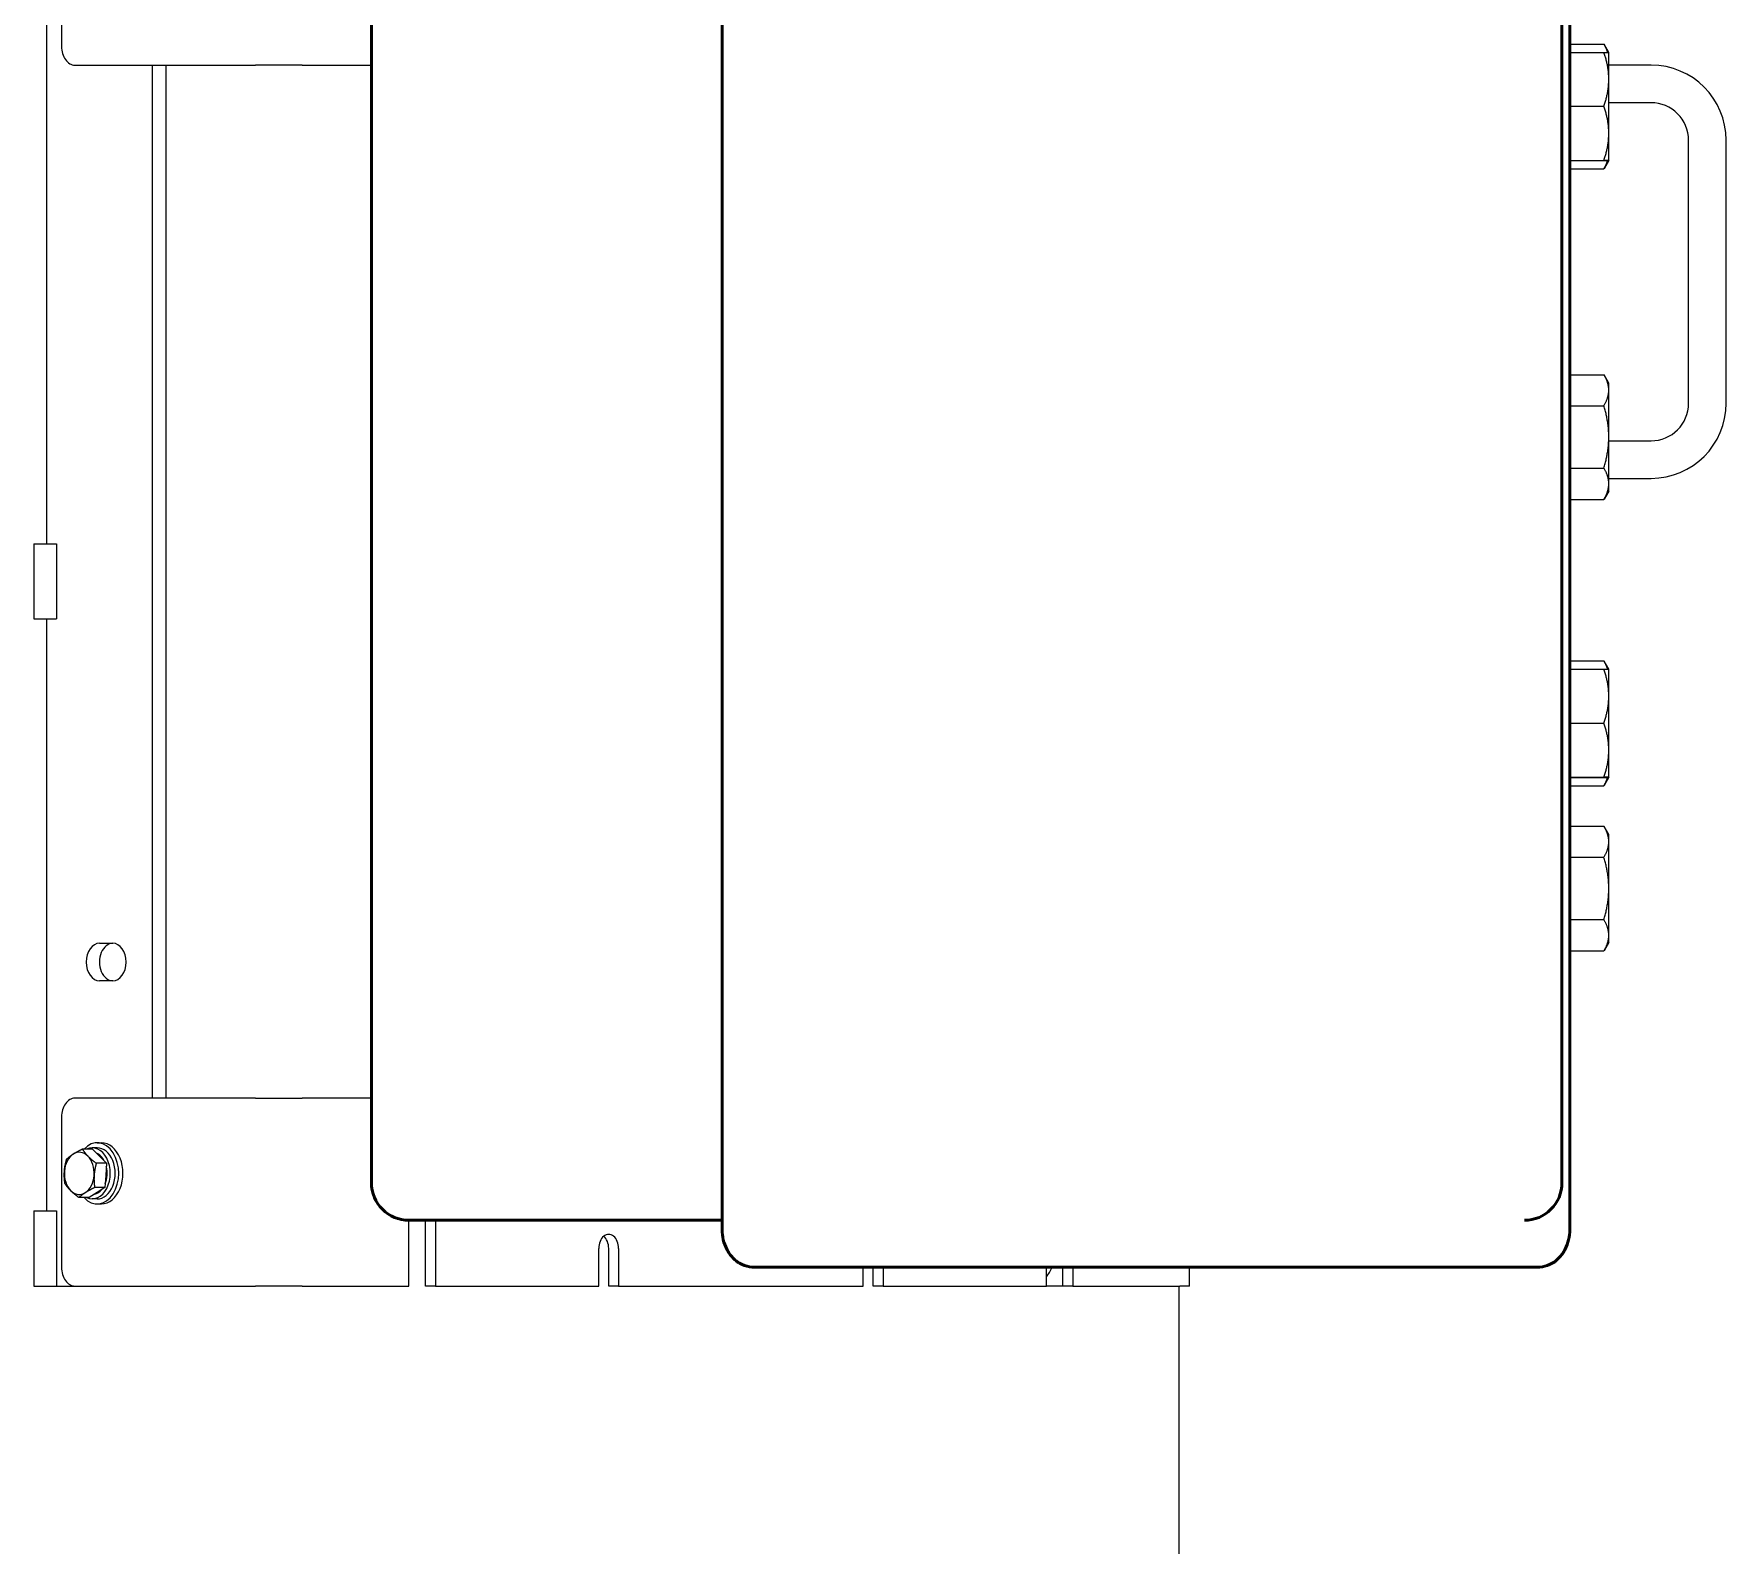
# Model space of a CAD drawing. Header units: inches. Extents: x 20 to 536, y 8 to 344.
# Drawn here: x 123.61 to 146.14, y 98.34 to 118.45 of the extents above; entities that cross this region are included whole.
import ezdxf

# ---------------------------------------------------------------- set-up
doc = ezdxf.new("R2010")
doc.units = ezdxf.units.IN
doc.header["$LTSCALE"] = 16
doc.header["$MEASUREMENT"] = 0
doc.layers.add('Visible (ANSI)', color=7, linetype='Continuous', lineweight=50)

msp = doc.modelspace()

# ---------------------------------------------------------------- linework, layer by layer
at = {"layer": 'Visible (ANSI)', "linetype": 'Continuous', "lineweight": 18}
for p, q in [((123.976663, 120.28516), (123.976663, 118.28516)), ((123.774579, 119.54516), (123.774579, 111.66516)), ((144.054188, 118.315059), (144.510029, 118.315059)), ((144.574223, 118.203876), (144.510909, 118.313539)), ((144.054188, 118.205195), (144.510029, 118.205195)), ((144.574225, 118.203872), (144.574223, 118.203876)), ((144.574225, 117.846485), (144.574225, 118.203872)), ((124.15344, 118.03516), (126.558914, 118.03516)), ((125.188792, 104.28516), (125.188792, 118.03516)), ((125.365569, 118.03516), (125.365569, 104.28516)), ((127.177633, 118.03516), (126.558914, 118.03516)), ((127.177633, 118.03516), (128.101392, 118.03516)), ((145.136475, 118.03516), (144.574225, 118.03516)), ((144.574225, 117.127739), (144.574225, 117.846485)), ((144.054188, 117.487775), (144.510029, 117.487775)), ((145.136475, 117.53516), (144.574225, 117.53516)), ((144.574225, 116.766376), (144.574225, 117.127739)), ((145.636475, 113.53516), (145.636475, 117.03516)), ((146.136475, 113.53516), (146.136475, 117.03516)), ((144.054188, 116.767702), (144.510029, 116.767702)), ((144.054188, 116.76505), (144.510029, 116.76505)), ((144.574223, 116.766369), (144.510909, 116.656706)), ((144.574225, 116.766372), (144.574223, 116.766369)), ((144.574225, 116.766372), (144.574225, 116.766376)), ((144.054188, 116.655186), (144.510029, 116.655186)), ((144.054188, 113.915135), (144.510029, 113.915135)), ((144.574225, 113.803949), (144.510909, 113.913615)), ((144.574225, 113.7088), (144.574225, 113.803949)), ((144.574225, 113.087496), (144.574225, 113.7088)), ((144.054188, 113.502464), (144.510029, 113.502464)), ((144.574225, 112.463895), (144.574225, 113.087496)), ((144.574225, 113.03516), (145.136475, 113.03516)), ((144.054188, 112.672528), (144.510029, 112.672528)), ((144.574225, 112.53516), (145.136475, 112.53516)), ((144.574225, 112.366449), (144.574225, 112.463895)), ((144.054188, 112.255262), (144.510029, 112.255262)), ((144.574225, 112.366449), (144.510909, 112.256782)), ((123.607472, 111.66516), (123.907161, 111.66516)), ((123.607472, 111.66516), (123.607472, 110.66516)), ((123.907161, 111.66516), (123.907161, 110.66516)), ((123.607472, 110.66516), (123.907161, 110.66516)), ((123.774579, 110.66516), (123.774579, 102.78516)), ((144.054188, 110.10469), (144.510029, 110.10469)), ((144.054188, 109.994826), (144.510029, 109.994826)), ((144.574223, 109.993506), (144.510909, 110.103169)), ((144.574225, 109.993503), (144.574223, 109.993506)), ((144.574225, 109.636116), (144.574225, 109.993503)), ((144.574225, 108.917369), (144.574225, 109.636116)), ((144.054188, 109.277406), (144.510029, 109.277406)), ((144.574225, 108.556006), (144.574225, 108.917369)), ((144.054188, 108.557333), (144.510029, 108.557333)), ((144.054188, 108.55468), (144.510029, 108.55468)), ((144.054188, 108.444816), (144.510029, 108.444816)), ((144.574223, 108.555999), (144.510909, 108.446336)), ((144.574225, 108.556003), (144.574223, 108.555999)), ((144.574225, 108.556003), (144.574225, 108.556006)), ((144.054188, 107.904728), (144.510029, 107.904728)), ((144.574225, 107.793541), (144.510909, 107.903207)), ((144.574225, 107.698392), (144.574225, 107.793541)), ((144.574225, 107.077088), (144.574225, 107.698392)), ((144.054188, 107.492057), (144.510029, 107.492057)), ((144.574225, 106.453487), (144.574225, 107.077088)), ((144.054188, 106.66212), (144.510029, 106.66212)), ((124.481686, 106.34766), (124.658462, 106.34766)), ((144.574225, 106.356041), (144.510909, 106.246374)), ((144.574225, 106.356041), (144.574225, 106.453487)), ((144.054188, 106.244854), (144.510029, 106.244854)), ((124.658462, 105.84766), (124.481686, 105.84766)), ((126.558914, 104.28516), (124.15344, 104.28516)), ((126.558914, 104.28516), (127.177633, 104.28516)), ((128.101392, 104.28516), (127.177633, 104.28516)), ((123.976663, 104.03516), (123.976663, 102.03516)), ((124.450424, 103.69116), (124.506993, 103.69116)), ((124.388596, 103.608092), (124.252194, 103.608092)), ((124.450424, 103.62516), (124.383956, 103.62516)), ((124.388596, 103.608092), (124.481893, 103.513691)), ((124.575191, 103.41929), (124.438788, 103.41929)), ((124.481893, 103.513691), (124.575191, 103.41929)), ((124.575191, 103.41929), (124.56403, 103.257824)), ((124.56403, 103.257824), (124.55287, 103.096358)), ((124.343955, 102.962229), (124.207553, 102.962229)), ((124.448413, 103.029293), (124.343955, 102.962229)), ((124.55287, 103.096358), (124.416468, 103.096358)), ((124.55287, 103.096358), (124.448413, 103.029293)), ((123.607472, 102.78516), (123.907161, 102.78516)), ((123.607472, 102.78516), (123.607472, 101.78516)), ((123.907161, 102.78516), (123.907161, 101.78516)), ((124.450424, 102.94516), (124.383956, 102.94516)), ((124.450424, 102.87916), (124.506993, 102.87916)), ((128.60129, 101.78516), (128.60129, 102.66016)), ((128.822261, 101.78516), (128.822261, 102.66016)), ((128.954843, 102.66016), (128.954843, 101.78516)), ((131.127429, 101.78516), (131.127429, 102.28516)), ((131.260011, 101.78516), (131.260011, 102.28516)), ((131.392594, 102.28516), (131.392594, 101.78516)), ((134.648821, 101.78516), (134.648821, 102.03516)), ((134.781403, 101.78516), (134.781403, 102.03516)), ((134.913986, 102.03516), (134.913986, 101.78516)), ((137.086571, 101.78516), (137.086571, 102.03516)), ((137.307542, 101.78516), (137.307542, 102.03516)), ((137.440125, 102.03516), (137.440125, 101.78516)), ((138.991922, 101.78516), (138.991922, 102.03516)), ((123.607472, 101.78516), (123.907161, 101.78516)), ((123.907161, 101.78516), (124.15344, 101.78516)), ((124.15344, 101.78516), (126.558914, 101.78516)), ((127.177633, 101.78516), (126.558914, 101.78516)), ((127.177633, 101.78516), (128.60129, 101.78516)), ((128.954843, 101.78516), (128.822261, 101.78516)), ((128.954843, 101.78516), (131.127429, 101.78516)), ((131.392594, 101.78516), (131.260011, 101.78516)), ((131.392594, 101.78516), (134.648821, 101.78516)), ((134.913986, 101.78516), (134.781403, 101.78516)), ((134.913986, 101.78516), (137.086571, 101.78516)), ((137.307542, 101.78516), (137.086571, 101.78516)), ((137.440125, 101.78516), (137.307542, 101.78516)), ((137.440125, 101.78516), (138.863782, 101.78516)), ((138.856475, 96.28516), (138.856475, 101.78516)), ((138.991922, 101.78516), (138.863782, 101.78516))]:
    msp.add_line(p, q, dxfattribs=at)
at = {"layer": 'Visible (ANSI)'}
for p, q in [((132.77081, 119.28516), (132.77081, 102.53516)), ((144.054188, 119.28516), (144.054188, 102.53516)), ((128.101392, 118.66016), (128.101392, 103.16016)), ((143.950635, 103.16016), (143.950635, 118.66016)), ((128.601392, 102.66016), (132.77081, 102.66016)), ((133.197586, 102.03516), (133.374363, 102.03516)), ((133.374363, 102.03516), (143.627411, 102.03516))]:
    msp.add_line(p, q, dxfattribs=at)
at = {"layer": 'Visible (ANSI)', "linetype": 'Continuous', "lineweight": 18}
for centre, radius, start, end in [((145.136475, 117.03516), 1, 0, 90), ((145.136475, 117.03516), 0.5, 0, 90), ((145.136475, 113.53516), 1, 270, 0), ((145.136475, 113.53516), 0.5, 270, 0)]:
    msp.add_arc(centre, radius, start, end, dxfattribs=at)
at = {"layer": 'Visible (ANSI)'}
for centre, start, end in [((128.601392, 103.16016), 180, 270), ((143.450635, 103.16016), 270, 0)]:
    msp.add_arc(centre, 0.5, start, end, dxfattribs=at)
at = {"layer": 'Visible (ANSI)', "linetype": 'Continuous', "lineweight": 18}
for centre, major_axis, start_param, end_param in [((124.15344, 118.28516), (0, -0.25), 4.71238898, 6.283185307), ((124.481686, 106.09766), (0, -0.25), 3.141592654, 6.283185307), ((124.658462, 106.09766), (0, 0.25), 0, 3.141592654), ((124.658462, 106.09766), (0, 0.25), 3.141592654, 6.283185307), ((124.15344, 104.03516), (0, 0.25), 0, 1.570796327), ((124.450424, 103.28516), (0, -0.406), 5.632053724, 10.075909544), ((124.383956, 103.28516), (0, 0.34), 2.823390257, 6.601387704), ((124.506993, 103.28516), (0, -0.406), 0, 3.141592654), ((124.212127, 103.28516), (0, -0.281), 3.567753403, 4.614950954), ((124.212127, 103.28516), (0, 0.281), 5.662148505, 6.709346056), ((124.212127, 103.28516), (0, 0.281), 4.614950954, 5.662148505), ((124.383956, 103.28516), (0, 0.281), 5.338946411, 5.985350599), ((124.450424, 103.28516), (0, -0.34), 0, 3.141592654), ((124.212127, 103.28516), (0, -0.281), 4.614950954, 5.662148505), ((124.212127, 103.28516), (0, 0.281), 3.567753403, 4.614950954), ((124.383956, 103.28516), (0, -0.281), 1.049332756, 1.897383845), ((124.212127, 103.28516), (0, -0.281), 5.662148505, 6.709346056), ((124.383956, 103.28516), (0, -0.281), 0.154091155, 0.698230343), ((131.260011, 102.28516), (0, 0.1875), 4.71238898, 7.853981634), ((131.127429, 102.28516), (0, 0.1875), 4.71238898, 5.759586532), ((124.15344, 102.03516), (0, -0.25), 4.71238898, 6.283185307), ((136.856054, 102.28516), (0, 0.5), 3.851811869, 4.188790205)]:
    msp.add_ellipse(centre, major_axis=major_axis, ratio=0.707106781, start_param=start_param, end_param=end_param, dxfattribs=at)
for points, weights in [([(144.559586, 118.204484), (144.543877, 118.256757), (144.510029, 118.315059)], [1.02385469408, 1.02721658286, 1.01001874936]), ([(144.510029, 118.205195), (144.573869, 118.204488), (144.574223, 118.203876)], [1.01001874936, 1.04295195648, 1.00049098489]), ([(144.574225, 117.846485), (144.574225, 118.012963), (144.510029, 118.205195)], [1, 1.04314139574, 1.01001874936]), ([(144.510029, 117.487775), (144.574225, 117.680007), (144.574225, 117.846485)], [1.01001874936, 1.04314139574, 1]), ([(144.574225, 117.127739), (144.574225, 117.294832), (144.510029, 117.487775)], [1, 1.04314139574, 1.01001874936]), ([(144.510029, 116.767702), (144.574225, 116.960645), (144.574225, 117.127739)], [1.01001874936, 1.04314139574, 1]), ([(144.574225, 116.766376), (144.574225, 116.766992), (144.510029, 116.767702)], [1, 1.04314139574, 1.01001874936]), ([(144.510029, 116.76505), (144.574225, 116.76576), (144.574225, 116.766376)], [1.01001874936, 1.04314139574, 1]), ([(144.510029, 116.655186), (144.543488, 116.71346), (144.559216, 116.765753)], [1.01001874936, 1.0270157383, 1.02393041351]), ([(144.510909, 116.656706), (144.51047, 116.655946), (144.510029, 116.655186)], [1.01045681717, 1.01023947663, 1.01001874936]), ([(144.574225, 113.7088), (144.574225, 113.80456), (144.510029, 113.915135)], [1, 1.04314139574, 1.01001874936]), ([(144.510029, 113.502464), (144.574225, 113.613039), (144.574225, 113.7088)], [1.01001874936, 1.04314139574, 1]), ([(144.574225, 113.087496), (144.574225, 113.280083), (144.510029, 113.502464)], [1, 1.04314139574, 1.01001874936]), ([(144.510029, 112.672528), (144.574225, 112.894908), (144.574225, 113.087496)], [1.01001874936, 1.04314139574, 1]), ([(144.574225, 112.463895), (144.574225, 112.560722), (144.510029, 112.672528)], [1, 1.04314139574, 1.01001874936]), ([(144.510029, 112.255262), (144.574225, 112.367068), (144.574225, 112.463895)], [1.01001874936, 1.04314139574, 1]), ([(144.510909, 112.256782), (144.51047, 112.256023), (144.510029, 112.255262)], [1.01045681717, 1.01023947663, 1.01001874936]), ([(144.559586, 109.994115), (144.543877, 110.046387), (144.510029, 110.10469)], [1.02385469408, 1.02721658286, 1.01001874936]), ([(144.510029, 109.994826), (144.573869, 109.994119), (144.574223, 109.993506)], [1.01001874936, 1.04295195648, 1.00049098489]), ([(144.574225, 109.636116), (144.574225, 109.802593), (144.510029, 109.994826)], [1, 1.04314139574, 1.01001874936]), ([(144.510029, 109.277406), (144.574225, 109.469638), (144.574225, 109.636116)], [1.01001874936, 1.04314139574, 1]), ([(144.574225, 108.917369), (144.574225, 109.084463), (144.510029, 109.277406)], [1, 1.04314139574, 1.01001874936]), ([(144.510029, 108.557333), (144.574225, 108.750276), (144.574225, 108.917369)], [1.01001874936, 1.04314139574, 1]), ([(144.574225, 108.556006), (144.574225, 108.556622), (144.510029, 108.557333)], [1, 1.04314139574, 1.01001874936]), ([(144.510029, 108.55468), (144.574225, 108.555391), (144.574225, 108.556006)], [1.01001874936, 1.04314139574, 1]), ([(144.510029, 108.444816), (144.543488, 108.503091), (144.559216, 108.555383)], [1.01001874936, 1.0270157383, 1.02393041351]), ([(144.510909, 108.446336), (144.51047, 108.445577), (144.510029, 108.444816)], [1.01045681717, 1.01023947663, 1.01001874936]), ([(144.574225, 107.698392), (144.574225, 107.794153), (144.510029, 107.904728)], [1, 1.04314139574, 1.01001874936]), ([(144.510029, 107.492057), (144.574225, 107.602632), (144.574225, 107.698392)], [1.01001874936, 1.04314139574, 1]), ([(144.574225, 107.077088), (144.574225, 107.269676), (144.510029, 107.492057)], [1, 1.04314139574, 1.01001874936]), ([(144.510029, 106.66212), (144.574225, 106.884501), (144.574225, 107.077088)], [1.01001874936, 1.04314139574, 1]), ([(144.574225, 106.453487), (144.574225, 106.550314), (144.510029, 106.66212)], [1, 1.04314139574, 1.01001874936]), ([(144.510029, 106.244854), (144.574225, 106.35666), (144.574225, 106.453487)], [1.01001874936, 1.04314139574, 1]), ([(144.510909, 106.246374), (144.51047, 106.245615), (144.510029, 106.244854)], [1.01045681717, 1.01023947663, 1.01001874936]), ([(124.014372, 103.312497), (124.019552, 103.387434), (124.043279, 103.473963)], [1, 1.0379548493, 1]), ([(124.043279, 103.473963), (124.081511, 103.509903), (124.12999, 103.541028)], [1, 1.0379548493, 1]), ([(124.12999, 103.541028), (124.178468, 103.572152), (124.252194, 103.608092)], [1, 1.0379548493, 1]), ([(124.252194, 103.608092), (124.284445, 103.557503), (124.327744, 103.513691)], [1, 1.0379548493, 1]), ([(124.327744, 103.513691), (124.371044, 103.469879), (124.438788, 103.41929)], [1, 1.0379548493, 1]), ([(124.438788, 103.41929), (124.415061, 103.33276), (124.409881, 103.257824)], [1, 1.0379548493, 1]), ([(124.020959, 103.151031), (124.009193, 103.237561), (124.014372, 103.312497)], [1, 1.0379548493, 1]), ([(124.409881, 103.257824), (124.404702, 103.182887), (124.416468, 103.096358)], [1, 1.0379548493, 1]), ([(124.096509, 103.05663), (124.05321, 103.100442), (124.020959, 103.151031)], [1, 1.0379548493, 1]), ([(124.207553, 102.962229), (124.139808, 103.012818), (124.096509, 103.05663)], [1, 1.0379548493, 1]), ([(124.294264, 103.029293), (124.245785, 102.998168), (124.207553, 102.962229)], [1, 1.0379548493, 1]), ([(124.416468, 103.096358), (124.342742, 103.060418), (124.294264, 103.029293)], [1, 1.0379548493, 1])]:
    msp.add_rational_spline(points, weights, degree=2, dxfattribs=at)
at = {"layer": 'Visible (ANSI)'}
for points, knots in [([(132.77081, 102.53516), (132.77081, 102.490468), (132.775736, 102.445772), (132.795883, 102.358081), (132.811093, 102.315057), (132.853307, 102.232888), (132.880354, 102.19365), (132.948691, 102.123434), (132.99026, 102.092432), (133.078726, 102.051782), (133.123513, 102.03967), (133.178815, 102.035513), (133.1882, 102.03516), (133.197586, 102.03516)], [3.141592654, 3.141592654, 3.141592654, 3.141592654, 3.455751919, 3.455751919, 3.769911184, 3.769911184, 4.08407045, 4.08407045, 4.398229715, 4.398229715, 4.659294404, 4.659294404, 4.71238898, 4.71238898, 4.71238898, 4.71238898]), ([(144.054188, 102.53516), (144.054188, 102.490468), (144.049261, 102.445772), (144.029114, 102.358081), (144.013905, 102.315057), (143.971691, 102.232888), (143.944643, 102.19365), (143.876306, 102.123434), (143.834738, 102.092432), (143.746272, 102.051782), (143.701485, 102.03967), (143.646183, 102.035513), (143.636797, 102.03516), (143.627411, 102.03516)], [6.283185307, 6.283185307, 6.283185307, 6.283185307, 6.597344573, 6.597344573, 6.911503838, 6.911503838, 7.225663103, 7.225663103, 7.539822369, 7.539822369, 7.800887058, 7.800887058, 7.853981634, 7.853981634, 7.853981634, 7.853981634])]:
    msp.add_open_spline(points, degree=3, knots=knots, dxfattribs=at)

doc.saveas('drawing.dxf')
